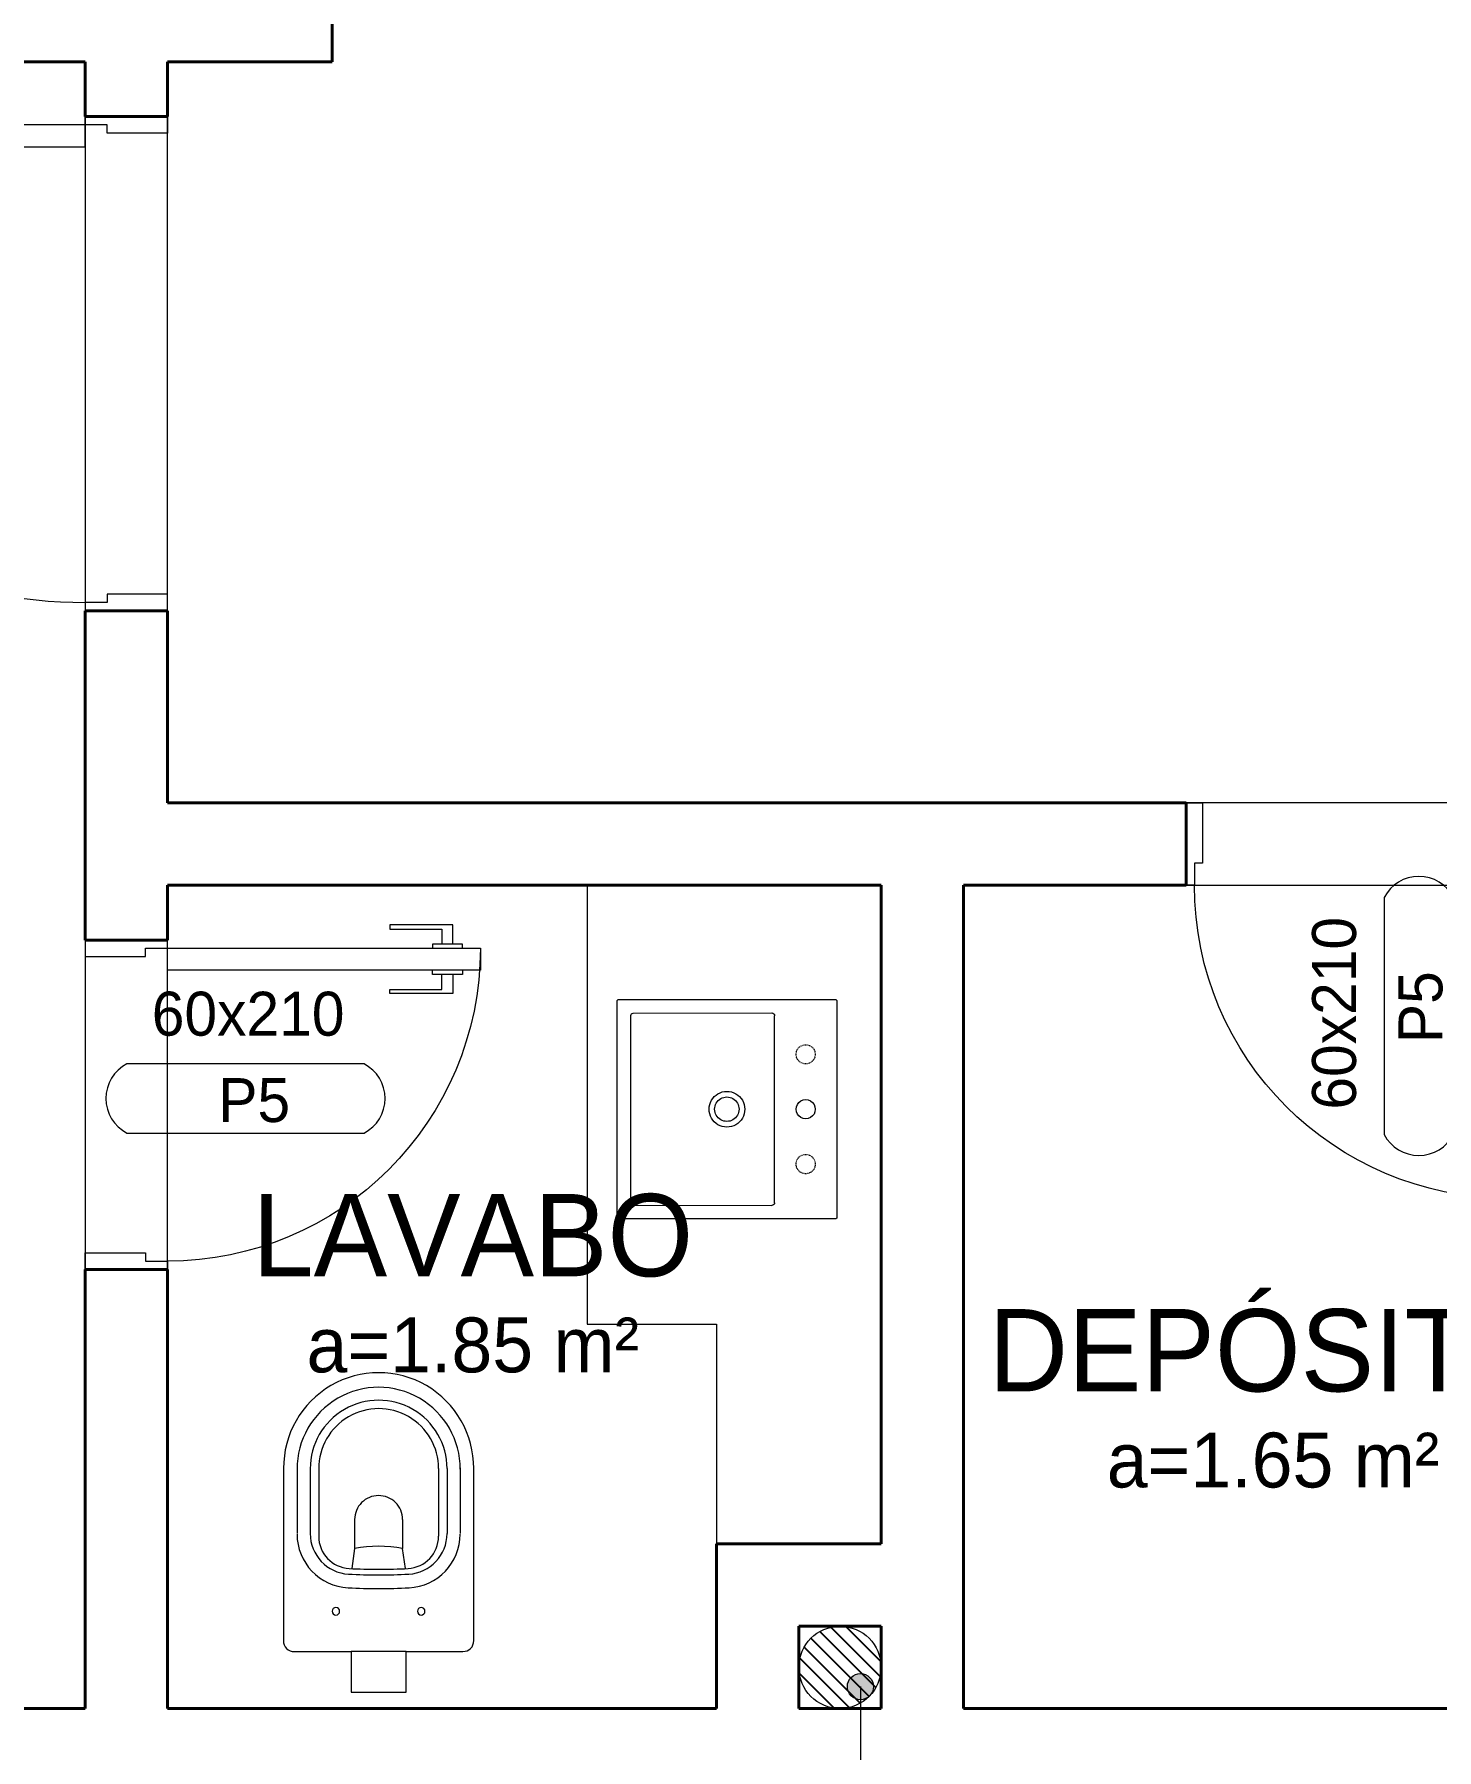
# Model space of a CAD drawing. Header units: millimetres. Extents: x 13204 to 24802, y 21209 to 40694.
# Drawn here: x 22905.8 to 23161.2, y 36078.4 to 36390.9 of the extents above; entities that cross this region are included whole.
import ezdxf
from ezdxf.enums import TextEntityAlignment as Align

# ---------------------------------------------------------------- set-up
doc = ezdxf.new("R2010")
doc.units = ezdxf.units.MM
doc.linetypes.add('CACHE', pattern=[0.24, 0.12, -0.12])
doc.linetypes.add('CONTINU', pattern=[0])
for name, color, linetype, lineweight in [('ESPECARQ', 2, 'Continuous', 20), ('Esquadrias', 2, 'Continuous', 20), ('Louças', 150, 'Continuous', 15), ('PAREDE', 1, 'Continuous', 40), ('Paredes', 1, 'Continuous', 40), ('PISO', 5, 'Continuous', 5), ('TEXTO', 4, 'Continuous', 5)]:
    doc.layers.add(name, color=color, linetype=linetype, lineweight=lineweight)
doc.layers.add('HACHURAS', color=8, linetype='Continuous')
doc.styles.add('LANA', font='stylu.ttf')
doc.styles.add('REGUA60', font='cityb___.ttf', dxfattribs={"width": 1.4})

# ---------------------------------------------------------------- blocks, each defined once
blk = doc.blocks.new('7113117_p')
at = {"layer": 'Louças'}
blk.add_lwpolyline([(172.9, -144, 0.467984), (153.2, -124.3), (50, -124.3), (50, -50.4), (-50.4, -50.4), (-50.4, -124.3), (-153.6, -124.3, 0.441665), (-173.3, -144), (-173.3, -457.4, 1.008711), (172.9, -457.4)], format="xyb", close=True, dxfattribs=at)
at = {"layer": 'Louças', "linetype": 'CONTINU'}
blk.add_lwpolyline([(-50.4, -124.3), (50, -124.3)], dxfattribs=at)
at = {"layer": 'Louças', "color": 8, "linetype": 'CONTINU'}
for points in [[(-77.7, -190.6, 1), (-77.7, -204.4)], [(-77.7, -204.4, 1), (-77.7, -190.6)], [(77.7, -190.6, 1), (77.7, -204.4)], [(77.7, -204.4, 1), (77.7, -190.6)], [(-55.5, -240.3, 0.40075), (-148.8, -338.1)], [(55.1, -240.3, 0.027466), (-55.5, -240.3)], [(148.4, -338.1, 0.400736), (55.1, -240.3)], [(-55, -265.2, 0.398103), (-124.8, -338.9)], [(-53.8, -275.4, 0.398153), (-109.4, -334.2)], [(54.7, -265.2, 0.027933), (-55, -265.2)], [(53.4, -275.4, 0.02758), (-53.8, -275.4)], [(109, -334.2, 0.398153), (53.4, -275.4)], [(124.4, -338.9, 0.398024), (54.7, -265.2)], [(-43.9, -311.9, 0.088949), (43.5, -312)], [(-43.9, -364.6, 0.417873), (0, -408.2)], [(0, -408.2, 0.414762), (43.5, -364.6)], [(-148.8, -456.1, 1.005641), (148.4, -456.1)], [(-124.8, -457.4, 1.001107), (124.4, -457.1)], [(-109.4, -457.4, 1.001183), (109, -457.1)]]:
    blk.add_lwpolyline(points, format="xyb", dxfattribs=at)
for points in [[(-48.9, -275.2), (-43.9, -311.9)], [(43.5, -312), (48.5, -275.2)], [(-43.9, -364.6), (-43.9, -311.9)], [(43.5, -364.6), (43.5, -312)], [(-148.8, -458.5), (-148.8, -339)], [(-124.8, -457.4), (-124.8, -338.9)], [(-109.4, -457.4), (-109.4, -334.2)], [(109, -457.1), (109, -334.2)], [(124.4, -457.1), (124.4, -338.9)], [(148.4, -458.5), (148.4, -339)]]:
    blk.add_lwpolyline(points, dxfattribs=at)
blk = doc.blocks.new('7408317_p')
at = {"layer": 'Louças'}
blk.add_lwpolyline([(200, 198.7), (198.2, 200.5), (-198.3, 200.5), (-200, 198.7), (-200, -197.7), (-198.3, -199.5), (198.2, -199.5), (200, -197.7)], close=True, dxfattribs=at)
at = {"layer": 'Louças', "linetype": 'CACHE'}
for points in [[(-100, 161.5, 1.00004), (-100, 126.5)], [(-100, 126.5, 1.000058), (-100, 161.5)], [(100, 161.5, 1.000022), (100, 126.5)], [(100, 126.5, 1.000056), (100, 161.5)]]:
    blk.add_lwpolyline(points, format="xyb", dxfattribs=at)
at = {"layer": 'Louças', "linetype": 'CONTINU'}
for points in [[(0, 161.5, 1.00026), (0, 126.5)], [(0, 126.5, 1.000277), (0, 161.5)], [(-170.3, 87.5, 0.414587), (-175.3, 82.5)], [(175.4, 82.5, 0.414612), (170.4, 87.5)], [(0, 33, 1.000349), (0, -32)], [(0, -32, 1.000654), (0, 33)], [(0, 22.7, 1.000759), (0, -21.8)], [(0, -21.8, 1.000698), (0, 22.7)], [(-173.6, -173, -0.197042), (-175, -169.5)], [(-175, -169.5, 0.414578), (-170, -174.5)], [(-170, -174.5, -0.19704), (-173.6, -173)], [(170.6, -174.5, 0.413833), (175, -170.1)]]:
    blk.add_lwpolyline(points, format="xyb", dxfattribs=at)
for points in [[(-175, -169.5), (-175.3, 82.5)], [(-170.3, 87.5), (170.4, 87.5)], [(175, -170.1), (175.4, 82.5)], [(-170, -174.5), (170.6, -174.5)]]:
    blk.add_lwpolyline(points, dxfattribs=at)
blk = doc.blocks.new('*U19', base_point=(46990.75, 4204.16))
at = {"layer": 'Esquadrias'}
for p, q in [((46989.25, 4261.16), (46985.25, 4261.16)), ((46985.25, 4261.16), (46985.25, 4204.16)), ((46989.25, 4204.16), (46989.25, 4261.16)), ((46985.25, 4257.91), (46984.5, 4257.91)), ((46984.5, 4257.91), (46984.5, 4252.41)), ((46989.25, 4257.91), (46990, 4257.91)), ((46990, 4257.91), (46990, 4252.41)), ((46984.5, 4256.16), (46981, 4256.16)), ((46981, 4256.16), (46981, 4244.66)), ((46981.75, 4244.66), (46981.75, 4254.16)), ((46981.75, 4254.16), (46984.5, 4254.16)), ((46990, 4256.16), (46993.5, 4256.16)), ((46992.75, 4254.16), (46990, 4254.16)), ((46992.75, 4244.66), (46992.75, 4254.16)), ((46993.5, 4256.16), (46993.5, 4244.66)), ((46984.5, 4252.41), (46985.25, 4252.41)), ((46990, 4252.41), (46989.25, 4252.41)), ((46981, 4244.66), (46981.75, 4244.66)), ((46993.5, 4244.66), (46992.75, 4244.66)), ((46932.25, 4204.16), (46930.75, 4204.16)), ((46932.25, 4200.16), (46932.25, 4204.16)), ((46985.25, 4204.16), (46989.25, 4204.16)), ((46989.25, 4204.16), (46990.75, 4204.16)), ((46989.25, 4200.16), (46989.25, 4204.16)), ((46933.75, 4200.16), (46932.25, 4200.16)), ((46933.75, 4189.16), (46933.75, 4200.16)), ((46987.75, 4189.16), (46987.75, 4200.16)), ((46987.75, 4200.16), (46989.25, 4200.16)), ((46930.75, 4189.16), (46933.75, 4189.16)), ((46990.75, 4189.16), (46987.75, 4189.16))]:
    blk.add_line(p, q, dxfattribs=at)
at = {"layer": 'Esquadrias', "color": 0}
blk.add_arc((46989.25, 4204.16), 57, 90, 180, dxfattribs=at)
blk = doc.blocks.new('*U20', base_point=(47150.75, 4189.16))
at = {"layer": 'Esquadrias'}
for p, q in [((47149.25, 4276.16), (47145.25, 4276.16)), ((47145.25, 4276.16), (47145.25, 4189.16)), ((47149.25, 4189.16), (47149.25, 4276.16)), ((47145.25, 4272.91), (47144.5, 4272.91)), ((47144.5, 4272.91), (47144.5, 4267.41)), ((47149.25, 4272.91), (47150, 4272.91)), ((47150, 4272.91), (47150, 4267.41)), ((47144.5, 4271.16), (47141, 4271.16)), ((47141, 4271.16), (47141, 4259.66)), ((47141.75, 4259.66), (47141.75, 4269.16)), ((47141.75, 4269.16), (47144.5, 4269.16)), ((47150, 4271.16), (47153.5, 4271.16)), ((47152.75, 4269.16), (47150, 4269.16)), ((47152.75, 4259.66), (47152.75, 4269.16)), ((47153.5, 4271.16), (47153.5, 4259.66)), ((47144.5, 4267.41), (47145.25, 4267.41)), ((47150, 4267.41), (47149.25, 4267.41)), ((47141, 4259.66), (47141.75, 4259.66)), ((47153.5, 4259.66), (47152.75, 4259.66)), ((47062.25, 4189.16), (47060.75, 4189.16)), ((47062.25, 4185.16), (47062.25, 4189.16)), ((47145.25, 4189.16), (47149.25, 4189.16)), ((47149.25, 4189.16), (47150.75, 4189.16)), ((47149.25, 4185.16), (47149.25, 4189.16)), ((47063.75, 4185.16), (47062.25, 4185.16)), ((47063.75, 4174.16), (47063.75, 4185.16)), ((47147.75, 4174.16), (47147.75, 4185.16)), ((47147.75, 4185.16), (47149.25, 4185.16)), ((47060.75, 4174.16), (47063.75, 4174.16)), ((47150.75, 4174.16), (47147.75, 4174.16))]:
    blk.add_line(p, q, dxfattribs=at)
at = {"layer": 'Esquadrias', "color": 0}
blk.add_arc((47149.25, 4189.16), 87, 90, 180, dxfattribs=at)
blk = doc.blocks.new('*U29', base_point=(58814.28, 5916.52))
at = {"layer": 'Esquadrias'}
for p, q in [((58812.78, 5973.52), (58808.78, 5973.52)), ((58808.78, 5973.52), (58808.78, 5916.52)), ((58812.78, 5916.52), (58812.78, 5973.52)), ((58808.78, 5970.27), (58808.03, 5970.27)), ((58808.03, 5970.27), (58808.03, 5964.77)), ((58812.78, 5970.27), (58813.53, 5970.27)), ((58813.53, 5970.27), (58813.53, 5964.77)), ((58808.03, 5968.52), (58804.53, 5968.52)), ((58804.53, 5968.52), (58804.53, 5957.02)), ((58805.28, 5957.02), (58805.28, 5966.52)), ((58805.28, 5966.52), (58808.03, 5966.52)), ((58813.53, 5968.52), (58817.03, 5968.52)), ((58816.28, 5966.52), (58813.53, 5966.52)), ((58816.28, 5957.02), (58816.28, 5966.52)), ((58817.03, 5968.52), (58817.03, 5957.02)), ((58808.03, 5964.77), (58808.78, 5964.77)), ((58813.53, 5964.77), (58812.78, 5964.77)), ((58804.53, 5957.02), (58805.28, 5957.02)), ((58817.03, 5957.02), (58816.28, 5957.02)), ((58755.78, 5916.52), (58754.28, 5916.52)), ((58755.78, 5912.52), (58755.78, 5916.52)), ((58808.78, 5916.52), (58812.78, 5916.52)), ((58812.78, 5916.52), (58814.28, 5916.52)), ((58812.78, 5912.52), (58812.78, 5916.52)), ((58757.28, 5912.52), (58755.78, 5912.52)), ((58757.28, 5901.52), (58757.28, 5912.52)), ((58811.28, 5901.52), (58811.28, 5912.52)), ((58811.28, 5912.52), (58812.78, 5912.52)), ((58754.28, 5901.52), (58757.28, 5901.52)), ((58814.28, 5901.52), (58811.28, 5901.52))]:
    blk.add_line(p, q, dxfattribs=at)
at = {"layer": 'Esquadrias', "color": 0}
blk.add_arc((58812.78, 5916.52), 57, 90, 180, dxfattribs=at)
blk = doc.blocks.new('*U56', base_point=(57796.61, 6139.78))
blk = doc.blocks.new('INDESQ2')
at = {"color": 0, "linetype": 'ByBlock'}
for p, q in [((4.318, 2.959), (-4.318, 2.959)), ((-4.318, 0.438), (4.318, 0.438))]:
    blk.add_line(p, q, dxfattribs=at)
at = {"color": 0}
for centre, start, end in [((-3.665, 1.698), 117.36541, 242.63459), ((3.665, 1.698), 297.36541, 62.63459)]:
    blk.add_arc(centre, 1.42, start, end, dxfattribs=at)
at = {"style": 'REGUA60', "width": 1.4, "flags": 9}
blk.add_attdef('LOCAL', text='', height=1.5, dxfattribs=at).set_placement((-0.08, -4.348), align=Align.CENTER)
at = {"layer": 'ESPECARQ', "color": 0, "style": 'REGUA60'}
for tag, width, p in [('COD', 1.1, (-0.08, 0.951)), ('DIM', 1.4, (-0.08, -2.169))]:
    blk.add_attdef(tag, text='', height=1.5, dxfattribs=dict(at, width=width)).set_placement(p, align=Align.CENTER)
blk = doc.blocks.new('*U58', base_point=(57767.62, 5854.04))

msp = doc.modelspace()

# ---------------------------------------------------------------- hatches: boundary and pattern name
at = {"layer": 'HACHURAS'}
h = msp.add_hatch(dxfattribs=at)
h.set_pattern_fill('_USER', color=256, scale=2, angle=135, style=0, pattern_type=0)
h.set_pattern_definition([(315, (23045.073, 36100.8713), (1.41421, 1.41421), [])])
edge = h.paths.add_edge_path()
edge.add_arc((23052.57, 36093.37), 7.5, 0, 360)
at = {"layer": 'TEXTO'}
h = msp.add_hatch(color=256, dxfattribs=at)
edge = h.paths.add_edge_path()
edge.add_arc((23056.29, 36089.86), 2.38, 0, 360)

# ---------------------------------------------------------------- linework, layer by layer
at = {"layer": 'Esquadrias'}
msp.add_circle((23052.57, 36093.37), 7.5, dxfattribs=at)
at = {"layer": 'Louças'}
for p, q in [((23006.54, 36235.87), (23006.54, 36155.87)), ((23006.54, 36155.87), (23030.07, 36155.87)), ((23030.07, 36155.87), (23030.07, 36085.87))]:
    msp.add_line(p, q, dxfattribs=at)
at = {"layer": 'PAREDE'}
msp.add_line((22930.07, 36250.87), (23115.62, 36250.87), dxfattribs=at)
at = {"layer": 'Paredes'}
for p, q in [((22960.07, 36385.87), (22960.07, 36400.87)), ((22315.07, 36385.87), (22915.07, 36385.87)), ((22915.07, 36385.87), (22915.07, 36375.87)), ((22930.07, 36385.87), (22960.07, 36385.87)), ((22930.07, 36385.87), (22930.07, 36375.87)), ((22915.07, 36375.87), (22930.07, 36375.87)), ((22915.07, 36285.87), (22915.07, 36225.87)), ((22915.07, 36285.87), (22930.07, 36285.87)), ((22930.07, 36285.87), (22930.07, 36250.87)), ((23115.62, 36235.87), (23115.62, 36250.87)), ((23060.07, 36235.87), (22930.07, 36235.87)), ((22930.07, 36235.87), (22930.07, 36225.87)), ((23060.07, 36235.87), (23060.07, 36233.39)), ((23060.07, 36235.87), (23060.07, 36115.87)), ((23075.07, 36235.87), (23075.07, 36085.87)), ((23115.62, 36235.87), (23075.07, 36235.87)), ((22930.07, 36225.87), (22915.07, 36225.87)), ((22915.07, 36165.87), (22915.07, 36085.87)), ((22930.07, 36165.87), (22915.07, 36165.87)), ((22930.07, 36165.87), (22930.07, 36085.87)), ((23030.07, 36115.87), (23060.07, 36115.87)), ((23030.07, 36115.87), (23030.07, 36085.87)), ((23045.07, 36100.87), (23060.07, 36100.87)), ((23045.07, 36100.87), (23045.07, 36085.87)), ((23060.07, 36100.87), (23060.07, 36085.87)), ((22915.07, 36085.87), (22597.62, 36085.87)), ((22930.07, 36085.87), (23030.07, 36085.87)), ((23045.07, 36085.87), (23060.07, 36085.87)), ((23185.07, 36085.87), (23075.07, 36085.87))]:
    msp.add_line(p, q, dxfattribs=at)
at = {"layer": 'PISO'}
for points in [[(22930.07, 36285.87), (22930.07, 36375.87), (22915.07, 36375.87), (22915.07, 36285.87)], [(23115.62, 36250.87), (23115.62, 36235.87), (23175.62, 36235.87), (23175.62, 36250.87)], [(22930.07, 36165.87), (22930.07, 36225.87), (22915.07, 36225.87), (22915.07, 36165.87)]]:
    msp.add_lwpolyline(points, close=True, dxfattribs=at)
at = {"layer": 'TEXTO'}
msp.add_line((23056.29, 36089.86), (23056.29, 35997.57), dxfattribs=at)
msp.add_circle((23056.29, 36089.86), 2.38, dxfattribs=at)

# ---------------------------------------------------------------- block references
at = {"layer": 'Esquadrias', "color": 5, "xscale": -1, "yscale": -1, "rotation": 270}
msp.add_blockref('*U20', (22915.07, 36375.87), dxfattribs=at)
at = {"layer": 'Esquadrias', "color": 5, "yscale": -1}
msp.add_blockref('*U29', (23175.62, 36235.87), dxfattribs=at)
at = {"layer": 'Esquadrias', "color": 5, "xscale": -1, "rotation": 270}
msp.add_blockref('*U19', (22930.07, 36225.87), dxfattribs=at)
at = {"layer": 'Louças', "yscale": 0.1000000000349246, "zscale": 0.1}
for name, p, xscale, rotation in [('7408317_p', (23031.92, 36195.05), -0.09999999962747097, 270), ('7113117_p', (22968.52, 36083.84), 0.1000000000349246, 180)]:
    msp.add_blockref(name, p, dxfattribs=dict(at, xscale=xscale, rotation=rotation))
at = {"layer": 'TEXTO'}
ref = msp.add_blockref('INDESQ2', (23149.5, 36212.05), dxfattribs=dict(at, xscale=4.999999999999704, yscale=4.999999999999704, zscale=4.999999999999704, rotation=269.9933850202379))
ref.add_attrib('COD', 'P5', dxfattribs={"layer": 'ESPECARQ', "color": 0, "height": 8, "rotation": 89.9934, "style": 'LANA'}).set_placement((23162.29, 36213.64), align=Align.CENTER)
ref.add_attrib('DIM', '60x210', dxfattribs={"layer": 'ESPECARQ', "color": 0, "height": 8, "rotation": 89.9934, "style": 'LANA'}).set_placement((23146.55, 36212.53), align=Align.CENTER)
ref = msp.add_blockref('INDESQ2', (22944.29, 36205.5), dxfattribs=dict(at, xscale=4.999999999999704, yscale=4.999999999999704, zscale=4.999999999999704, rotation=179.9933850202378))
ref.add_attrib('COD', 'P5', dxfattribs={"layer": 'ESPECARQ', "color": 0, "height": 8, "rotation": 359.9934, "style": 'LANA'}).set_placement((22945.88, 36192.71), align=Align.CENTER)
ref.add_attrib('DIM', '60x210', dxfattribs={"layer": 'ESPECARQ', "color": 0, "height": 8, "rotation": 359.9934, "style": 'LANA'}).set_placement((22944.77, 36208.45), align=Align.CENTER)
ref = msp.add_blockref('*U56', (22985.69, 36164.61), dxfattribs=at)
ref.add_attrib('AMBIENTE', 'LAVABO', dxfattribs={"color": 0, "height": 15, "style": 'LANA'}).set_placement((22985.69, 36164.61), align=Align.CENTER)
ref.add_attrib('ÁREA', 'a=1.85 m²', dxfattribs={"color": 0, "height": 10, "style": 'LANA'}).set_placement((22985.69, 36147.11), align=Align.CENTER)
ref = msp.add_blockref('*U58', (23131.44, 36143.64), dxfattribs=at)
ref.add_attrib('AMBIENTE', 'DEPÓSITO', dxfattribs={"color": 0, "height": 15, "style": 'LANA'}).set_placement((23131.44, 36143.64), align=Align.CENTER)
ref.add_attrib('ÁREA', 'a=1.65 m²', dxfattribs={"color": 0, "height": 10, "style": 'LANA'}).set_placement((23131.44, 36126.14), align=Align.CENTER)

doc.saveas('drawing.dxf')
